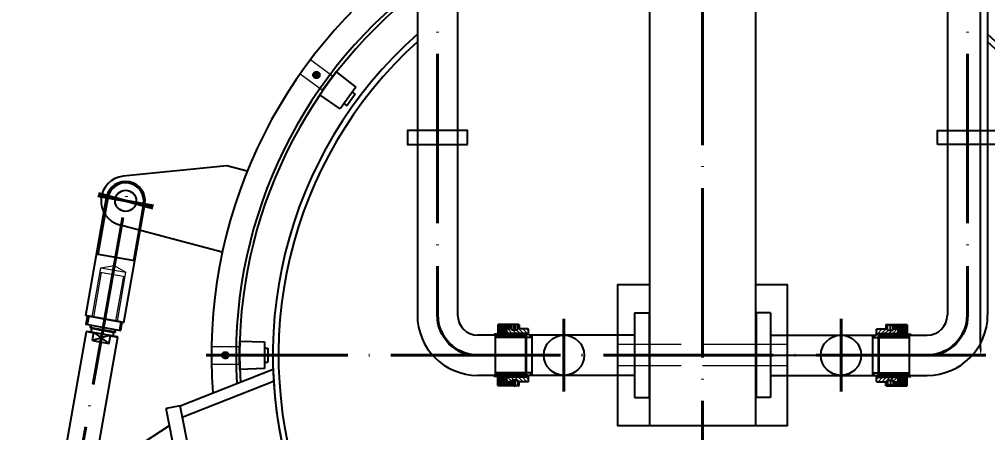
# Model space of a CAD drawing. Header units: inches. Extents: x 1901 to 2741, y 0 to 1188.
# Drawn here: x 2073.2 to 2210.2, y 94.1 to 152.7 of the extents above; entities that cross this region are included whole.
import ezdxf

# ---------------------------------------------------------------- set-up
doc = ezdxf.new("R2010")
doc.units = ezdxf.units.IN
doc.header["$MEASUREMENT"] = 0
doc.linetypes.add('ACAD_ISO02W100', pattern=[15, 12, -3])
doc.linetypes.add('ACAD_ISO04W100', pattern=[30, 24, -3, 0, -3])
for name, color, linetype, lineweight in [('中心线', 1, 'ACAD_ISO04W100', 40), ('剖面', 84, 'Continuous', 15), ('实体', 7, 'Continuous', 25), ('工艺管道 1', 1, 'Continuous', 60), ('虑线', 190, 'ACAD_ISO02W100', 15)]:
    doc.layers.add(name, color=color, linetype=linetype, lineweight=lineweight)
doc.styles.add('样式 1', font='SimSun.ttf', dxfattribs={"width": 0.65, "height": 4})
doc.dimstyles.new('图形尺寸$0', dxfattribs={"dimtxt": 15, "dimasz": 1, "dimexe": 0.25, "dimexo": 0.25, "dimgap": 0.2, "dimtad": 1, "dimdec": 0, "dimlfac": 10, "dimzin": 9, "dimdsep": 46, "dimtxsty": '样式 1', "dimcen": 2.5, "dimclrt": 7, "dimadec": 0, "dimazin": 0, "dimtfac": 0.4, "dimtdec": 0, "dimtofl": 0, "dimtmove": 0, "dimatfit": 3, "dimldrblk": 'DOTSMALL', "dimfxl": 1, "dimarcsym": 0})
pattern_1 = [(45, (2280.33234, 1398.28134), (0.26516504, -0.26516504), [])]
pattern_2 = [(135, (2059.34258, 1398.28134), (-0.088388348, -0.088388348), [])]
pattern_3 = [(135, (2059.3426, 1398.28134), (-0.26516504, -0.26516504), [])]
pattern_4 = [(225, (2059.34258, 1398.28134), (0.088388348, -0.088388348), [])]
pattern_5 = [(45, (2280.33234, 1398.28134), (0.088388348, -0.088388348), [])]
pattern_6 = [(315, (2280.33234, 1398.28134), (-0.088388348, -0.088388348), [])]

# ---------------------------------------------------------------- blocks, each defined once
blk = doc.blocks.new('*D134')
at = {"layer": 'Defpoints', "color": 0}
for p in [(2169.84, 205.12), (2209.2, 205.12), (2169.84, 105.1)]:
    blk.add_point(p, dxfattribs=at)
at = {"layer": '实体', "color": 0, "lineweight": -2}
for p, q in [((2170.09, 205.12), (2209.45, 205.12)), ((2209.2, 106.1), (2209.2, 204.12)), ((2170.09, 105.1), (2209.45, 105.1))]:
    blk.add_line(p, q, dxfattribs=at)
at = {"layer": '实体', "color": 0}
for points in [[(2209.03, 204.12), (2209.37, 204.12), (2209.2, 205.12)], [(2209.03, 106.1), (2209.37, 106.1), (2209.2, 105.1)]]:
    blk.add_solid(points, dxfattribs=at)
at = {"layer": '实体', "color": 7, "insert": (2207, 185.05), "char_height": 4, "attachment_point": 5, "rotation": 90, "style": '样式 1'}
blk.add_mtext('1000', dxfattribs=at)
blk = doc.blocks.new('_DotSmall')
at = {"color": 0, "linetype": 'ByBlock', "const_width": 0.5}
blk.add_lwpolyline([(-0.0625, 0, 1), (0.0625, 0, 1)], format="xyb", close=True, dxfattribs=at)

msp = doc.modelspace()

# ---------------------------------------------------------------- hatches: boundary and pattern name
at = {"layer": '剖面'}
h = msp.add_hatch(dxfattribs=at)
h.set_pattern_fill('ANSI31', color=256, style=0)
h.set_pattern_definition(pattern_4)
h.paths.add_polyline_path([(2140.54, 107.6), (2140.54, 107.95), (2140.34, 107.95), (2140.34, 108.1), (2141.34, 108.1), (2141.34, 108.8), (2141.39, 108.85), (2142.09, 108.85), (2142.14, 108.8), (2142.14, 108.1), (2142.74, 108.1), (2142.74, 107.85), (2142.93, 107.85, 0.139599), (2143.04, 107.82, 0.139599), (2143.14, 107.85), (2143.34, 107.85), (2143.34, 108.1), (2143.74, 108.1), (2143.74, 107.85), (2143.93, 107.85, 0.139599), (2144.04, 107.82, 0.139599), (2144.14, 107.85), (2144.34, 107.85), (2144.34, 108.1), (2144.79, 108.1), (2144.84, 108.05), (2144.84, 107.6)])
h = msp.add_hatch(dxfattribs=at)
h.set_pattern_fill('ANSI31', color=256, angle=-90, style=0)
h.set_pattern_definition(pattern_2)
h.paths.add_polyline_path([(2143.84, 109.45), (2143.89, 109.4), (2143.89, 108.95), (2143.84, 108.9), (2143.64, 108.9), (2143.64, 109.45)])
h.paths.add_polyline_path([(2142.84, 109.45), (2142.84, 108.9), (2141.39, 108.9), (2141.34, 108.85), (2141.34, 108.15), (2140.94, 108.15), (2140.89, 108.2), (2140.89, 109.4), (2140.94, 109.45)])
h = msp.add_hatch(dxfattribs=at)
h.set_pattern_fill('ANSI31', color=256, scale=3, angle=-90, style=0)
h.set_pattern_definition(pattern_3)
h.paths.add_polyline_path([(2144.12, 108.2, 0.113237), (2144.04, 108.22, 0.113237), (2143.95, 108.2), (2143.12, 108.2, 0.113237), (2143.04, 108.22, 0.113237), (2142.95, 108.2), (2142.14, 108.2), (2142.14, 108.8), (2142.19, 108.85), (2142.84, 108.85), (2142.84, 108.65), (2143.64, 108.65), (2143.64, 108.85), (2145.19, 108.85), (2145.24, 108.8), (2145.24, 107.95), (2145.74, 107.95), (2145.74, 107.6), (2144.94, 107.6), (2144.94, 108.15), (2144.89, 108.2)])
h = msp.add_hatch(dxfattribs=at)
h.set_pattern_fill('ANSI31', color=256, scale=3, angle=-90, style=0)
h.set_pattern_definition(pattern_1)
h.paths.add_polyline_path([(2195.55, 108.2, -0.113237), (2195.64, 108.22, -0.113237), (2195.72, 108.2), (2196.55, 108.2, -0.113237), (2196.64, 108.22, -0.113237), (2196.72, 108.2), (2197.54, 108.2), (2197.54, 108.8), (2197.49, 108.85), (2196.84, 108.85), (2196.84, 108.65), (2196.04, 108.65), (2196.04, 108.85), (2194.49, 108.85), (2194.44, 108.8), (2194.44, 107.95), (2193.94, 107.95), (2193.94, 107.6), (2194.74, 107.6), (2194.74, 108.15), (2194.79, 108.2)])
h = msp.add_hatch(dxfattribs=at)
h.set_pattern_fill('ANSI31', color=256, style=0)
h.set_pattern_definition(pattern_6)
h.paths.add_polyline_path([(2199.14, 107.6), (2199.14, 107.95), (2199.34, 107.95), (2199.34, 108.1), (2198.34, 108.1), (2198.34, 108.8), (2198.29, 108.85), (2197.59, 108.85), (2197.54, 108.8), (2197.54, 108.1), (2196.94, 108.1), (2196.94, 107.85), (2196.74, 107.85, -0.139599), (2196.64, 107.82, -0.139599), (2196.53, 107.85), (2196.34, 107.85), (2196.34, 108.1), (2195.94, 108.1), (2195.94, 107.85), (2195.74, 107.85, -0.139599), (2195.64, 107.82, -0.139599), (2195.53, 107.85), (2195.34, 107.85), (2195.34, 108.1), (2194.89, 108.1), (2194.84, 108.05), (2194.84, 107.6)])
h = msp.add_hatch(dxfattribs=at)
h.set_pattern_fill('ANSI31', color=256, angle=-90, style=0)
h.set_pattern_definition(pattern_5)
h.paths.add_polyline_path([(2195.84, 109.45), (2195.79, 109.4), (2195.79, 108.95), (2195.84, 108.9), (2196.04, 108.9), (2196.04, 109.45)])
h.paths.add_polyline_path([(2196.84, 109.45), (2196.84, 108.9), (2198.29, 108.9), (2198.34, 108.85), (2198.34, 108.15), (2198.74, 108.15), (2198.79, 108.2), (2198.79, 109.4), (2198.74, 109.45)])
h = msp.add_hatch(dxfattribs=at)
h.set_pattern_fill('ANSI31', color=256, style=0)
h.set_pattern_definition(pattern_4)
h.paths.add_polyline_path([(2142.14, 101.4), (2142.09, 101.35), (2141.39, 101.35), (2141.34, 101.4), (2141.34, 102.1), (2140.34, 102.1), (2140.34, 102.25), (2140.54, 102.25), (2140.54, 102.6), (2144.84, 102.6), (2144.84, 102.15), (2144.79, 102.1), (2144.34, 102.1), (2144.34, 102.35), (2144.14, 102.35, 0.139599), (2144.04, 102.38, 0.139599), (2143.93, 102.35), (2143.74, 102.35), (2143.74, 102.1), (2143.34, 102.1), (2143.34, 102.35), (2143.14, 102.35, 0.139599), (2143.04, 102.38, 0.139599), (2142.93, 102.35), (2142.74, 102.35), (2142.74, 102.1), (2142.14, 102.1)])
h = msp.add_hatch(dxfattribs=at)
h.set_pattern_fill('ANSI31', color=256, angle=-90, style=0)
h.set_pattern_definition(pattern_2)
h.paths.add_polyline_path([(2143.84, 101.3), (2143.89, 101.25), (2143.89, 100.8), (2143.84, 100.75), (2143.64, 100.75), (2143.64, 101.3)])
h.paths.add_polyline_path([(2142.84, 101.3), (2142.84, 100.75), (2140.94, 100.75), (2140.89, 100.8), (2140.89, 102), (2140.94, 102.05), (2141.34, 102.05), (2141.34, 101.35), (2141.39, 101.3)])
h = msp.add_hatch(dxfattribs=at)
h.set_pattern_fill('ANSI31', color=256, scale=3, angle=-90, style=0)
h.set_pattern_definition(pattern_3)
h.paths.add_polyline_path([(2144.89, 102), (2144.94, 102.05), (2144.94, 102.6), (2145.74, 102.6), (2145.74, 102.25), (2145.24, 102.25), (2145.24, 101.4), (2145.19, 101.35), (2143.64, 101.35), (2143.64, 101.55), (2142.84, 101.55), (2142.84, 101.35), (2142.19, 101.35), (2142.14, 101.4), (2142.14, 102), (2142.95, 102, 0.113237), (2143.04, 101.98, 0.113237), (2143.12, 102), (2143.95, 102, 0.113237), (2144.04, 101.98, 0.113237), (2144.12, 102)])
h = msp.add_hatch(dxfattribs=at)
h.set_pattern_fill('ANSI31', color=256, scale=3, angle=-90, style=0)
h.set_pattern_definition(pattern_1)
h.paths.add_polyline_path([(2194.79, 102), (2194.74, 102.05), (2194.74, 102.6), (2193.94, 102.6), (2193.94, 102.25), (2194.44, 102.25), (2194.44, 101.4), (2194.49, 101.35), (2196.04, 101.35), (2196.04, 101.55), (2196.84, 101.55), (2196.84, 101.35), (2197.49, 101.35), (2197.54, 101.4), (2197.54, 102), (2196.72, 102, -0.113237), (2196.64, 101.98, -0.113237), (2196.55, 102), (2195.72, 102, -0.113237), (2195.64, 101.98, -0.113237), (2195.55, 102)])
h = msp.add_hatch(dxfattribs=at)
h.set_pattern_fill('ANSI31', color=256, style=0)
h.set_pattern_definition(pattern_6)
h.paths.add_polyline_path([(2197.54, 101.4), (2197.59, 101.35), (2198.29, 101.35), (2198.34, 101.4), (2198.34, 102.1), (2199.34, 102.1), (2199.34, 102.25), (2199.14, 102.25), (2199.14, 102.6), (2194.84, 102.6), (2194.84, 102.15), (2194.89, 102.1), (2195.34, 102.1), (2195.34, 102.35), (2195.53, 102.35, -0.139599), (2195.64, 102.38, -0.139599), (2195.74, 102.35), (2195.94, 102.35), (2195.94, 102.1), (2196.34, 102.1), (2196.34, 102.35), (2196.53, 102.35, -0.139599), (2196.64, 102.38, -0.139599), (2196.74, 102.35), (2196.94, 102.35), (2196.94, 102.1), (2197.54, 102.1)])
h = msp.add_hatch(color=256, dxfattribs=at)
h.set_gradient(color1=(0, 0, 255), color2=(0, 0, 235), one_color=1, tint=0.46)
h.paths.add_polyline_path([(2196.72, 102, 0.59122), (2196.74, 102.35), (2196.53, 102.35, 0.59122), (2196.55, 102)])
h.paths.add_polyline_path([(2195.72, 102, 0.59122), (2195.74, 102.35), (2195.53, 102.35, 0.59122), (2195.55, 102)])
h = msp.add_hatch(dxfattribs=at)
h.set_pattern_fill('ANSI31', color=256, angle=-90, style=0)
h.set_pattern_definition(pattern_5)
h.paths.add_polyline_path([(2195.84, 101.3), (2195.79, 101.25), (2195.79, 100.8), (2195.84, 100.75), (2196.04, 100.75), (2196.04, 101.3)])
h.paths.add_polyline_path([(2196.84, 101.3), (2196.84, 100.75), (2198.74, 100.75), (2198.79, 100.8), (2198.79, 102), (2198.74, 102.05), (2198.34, 102.05), (2198.34, 101.35), (2198.29, 101.3)])
at = {"layer": '实体'}
h = msp.add_hatch(color=256, dxfattribs=at)
h.set_gradient(color1=(0, 0, 255), color2=(26, 26, 255), one_color=1, tint=0.55)
h.paths.add_polyline_path([(2195.72, 108.2), (2195.55, 108.2, 0.59122), (2195.53, 107.85), (2195.74, 107.85, 0.59122)])
h.paths.add_polyline_path([(2196.53, 107.85), (2196.74, 107.85, 0.59122), (2196.72, 108.2), (2196.55, 108.2, 0.59122)])
at = {"layer": '虑线'}
h = msp.add_hatch(color=256, dxfattribs=at)
h.set_gradient(color1=(0, 0, 255), color2=(26, 26, 255), one_color=1, tint=0.55)
h.paths.add_polyline_path([(2143.95, 108.2), (2144.12, 108.2, -0.59122), (2144.14, 107.85), (2143.93, 107.85, -0.59122)])
h.paths.add_polyline_path([(2143.14, 107.85), (2142.93, 107.85, -0.59122), (2142.95, 108.2), (2143.12, 108.2, -0.59122)])
h = msp.add_hatch(color=256, dxfattribs=at)
h.set_gradient(color1=(0, 0, 255), color2=(26, 26, 255), one_color=1, tint=0.55)
h.paths.add_polyline_path([(2143.93, 102.35), (2144.14, 102.35, -0.59122), (2144.12, 102), (2143.95, 102, -0.59122)])
h.paths.add_polyline_path([(2142.95, 102, -0.59122), (2142.93, 102.35), (2143.14, 102.35, -0.59122), (2143.12, 102)])

# ---------------------------------------------------------------- linework, layer by layer
at = {"layer": '中心线'}
for p, q in [((2169.84, 219.06), (2169.84, 34.92)), ((2132.34, 177.9), (2132.34, 110.8)), ((2207.34, 177.9), (2207.34, 110.8)), ((2073.17, 41.67), (2088.69, 129.68)), ((2084.28, 127.67), (2092.16, 126.28)), ((2084.35, 128.01), (2092.08, 125.94)), ((2150.24, 110.25), (2150.24, 99.95)), ((2189.44, 110.25), (2189.44, 99.95)), ((2143.24, 108.65), (2143.24, 109.45)), ((2240.04, 105.1), (2099.63, 105.1)), ((2143.24, 101.55), (2143.24, 100.75))]:
    msp.add_line(p, q, dxfattribs=at)
for centre, start, end in [((2138.04, 110.8), 180, 270), ((2201.64, 110.8), 270, 0)]:
    msp.add_arc(centre, 5.7, start, end, dxfattribs=at)
at = {"layer": '实体'}
for p, q in [((2162.34, 188.6), (2162.34, 95.1)), ((2177.34, 188.6), (2177.34, 95.1)), ((2135.19, 165.35), (2135.19, 110.8)), ((2204.49, 165.35), (2204.49, 110.8)), ((2129.49, 161.69), (2129.49, 110.8)), ((2210.19, 161.69), (2210.19, 110.8)), ((2115.43, 145.25), (2114.84, 144.44)), ((2115.59, 145.13), (2115, 144.33)), ((2118.02, 145.22), (2115.67, 141.98)), ((2117.54, 144.64), (2116.07, 142.62)), ((2117.55, 144.57), (2116.14, 142.63)), ((2117.54, 144.64), (2117.55, 144.57)), ((2118.02, 145.22), (2120.79, 143.07)), ((2116.07, 142.62), (2116.14, 142.63)), ((2120.79, 143.07), (2118.57, 140.01)), ((2118.57, 140.01), (2115.67, 141.98)), ((2120.67, 142.06), (2119.5, 140.44)), ((2120.27, 142.35), (2120.67, 142.06)), ((2119.09, 140.74), (2119.5, 140.44)), ((2102.51, 131.94), (2087.86, 130.45)), ((2105.41, 131.17), (2102.51, 131.94)), ((2082.56, 110.71), (2085.51, 127.45)), ((2085.71, 127.41), (2084.29, 119.37)), ((2087.97, 109.75), (2090.92, 126.49)), ((2090.73, 126.53), (2089.31, 118.49)), ((2101.88, 119.69), (2087.31, 123.59)), ((2089.51, 118.45), (2084.09, 119.41)), ((2160.24, 111.1), (2162.24, 111.1)), ((2160.24, 111.1), (2160.24, 99.1)), ((2177.44, 111.1), (2177.44, 99.1)), ((2179.44, 111.1), (2177.44, 111.1)), ((2179.44, 111.1), (2179.44, 99.1)), ((2082.56, 110.71), (2087.97, 109.75)), ((2082.99, 110.63), (2082.78, 109.45)), ((2087.54, 109.83), (2087.33, 108.65)), ((2079.56, 90.81), (2082.66, 108.44)), ((2082.66, 108.44), (2082.78, 108.52)), ((2082.66, 108.44), (2083.7, 108.26)), ((2082.78, 108.52), (2087.01, 107.77)), ((2083.23, 109.05), (2083.28, 109.36)), ((2083.31, 108.93), (2083.23, 109.05)), ((2083.23, 109.05), (2086.77, 108.42)), ((2083.31, 108.93), (2086.66, 108.34)), ((2083.32, 108.42), (2083.41, 108.92)), ((2083.51, 107.17), (2083.72, 108.35)), ((2085.87, 106.76), (2083.72, 108.35)), ((2086.47, 107.87), (2086.56, 108.36)), ((2086.77, 108.42), (2086.66, 108.34)), ((2086.77, 108.42), (2086.83, 108.74)), ((2140.89, 109.4), (2140.94, 109.45)), ((2140.89, 109.4), (2140.89, 108.1)), ((2143.84, 109.45), (2140.94, 109.45)), ((2141.34, 108.85), (2141.39, 108.9)), ((2141.34, 108.8), (2141.39, 108.85)), ((2141.34, 108.1), (2141.34, 108.85)), ((2142.84, 108.9), (2141.39, 108.9)), ((2141.39, 108.85), (2142.09, 108.85)), ((2142.09, 108.85), (2142.14, 108.8)), ((2142.14, 108.8), (2142.19, 108.85)), ((2142.14, 108.1), (2142.14, 108.8)), ((2142.14, 108.1), (2142.14, 108.8)), ((2142.84, 108.85), (2142.19, 108.85)), ((2142.84, 108.65), (2142.84, 109.45)), ((2142.84, 108.65), (2142.84, 108.85)), ((2143.64, 108.65), (2142.84, 108.65)), ((2143.64, 108.65), (2143.64, 109.45)), ((2143.84, 108.9), (2143.64, 108.9)), ((2143.64, 108.65), (2143.64, 108.85)), ((2145.19, 108.85), (2143.64, 108.85)), ((2143.84, 109.45), (2143.89, 109.4)), ((2143.89, 108.95), (2143.84, 108.9)), ((2143.84, 108.9), (2143.84, 108.85)), ((2143.89, 109.4), (2143.89, 108.85)), ((2145.24, 108.8), (2145.19, 108.85)), ((2145.24, 107.95), (2145.24, 108.8)), ((2194.44, 108.8), (2194.49, 108.85)), ((2194.44, 108), (2194.44, 108.8)), ((2194.49, 108.85), (2196.04, 108.85)), ((2195.84, 109.45), (2195.79, 109.4)), ((2195.79, 109.4), (2195.79, 108.85)), ((2195.79, 108.95), (2195.84, 108.9)), ((2195.84, 109.45), (2198.74, 109.45)), ((2195.84, 108.9), (2196.04, 108.9)), ((2195.84, 108.9), (2195.84, 108.85)), ((2196.04, 108.65), (2196.04, 109.45)), ((2196.04, 108.65), (2196.04, 108.85)), ((2196.04, 108.65), (2196.84, 108.65)), ((2196.44, 108.65), (2196.44, 109.45)), ((2196.84, 108.65), (2196.84, 109.45)), ((2196.84, 108.9), (2198.29, 108.9)), ((2196.84, 108.65), (2196.84, 108.85)), ((2196.84, 108.85), (2197.49, 108.85)), ((2197.54, 108.8), (2197.49, 108.85)), ((2197.59, 108.85), (2197.54, 108.8)), ((2197.54, 108.1), (2197.54, 108.8)), ((2197.54, 108.1), (2197.54, 108.8)), ((2198.29, 108.85), (2197.59, 108.85)), ((2198.34, 108.85), (2198.29, 108.9)), ((2198.34, 108.8), (2198.29, 108.85)), ((2198.34, 108.1), (2198.34, 108.85)), ((2198.79, 109.4), (2198.74, 109.45)), ((2198.79, 109.4), (2198.79, 108.1)), ((2086.08, 107.94), (2083.51, 107.17)), ((2083.51, 107.17), (2085.87, 106.76)), ((2084, 90.1), (2087.1, 107.66)), ((2085.87, 106.76), (2086.08, 107.94)), ((2086.06, 107.84), (2087.1, 107.66)), ((2087.1, 107.66), (2087.01, 107.77)), ((2104.34, 107.1), (2104.34, 103.1)), ((2104.34, 107.1), (2107.84, 106.99)), ((2107.84, 106.99), (2107.84, 103.21)), ((2140.54, 107.95), (2138.04, 107.95)), ((2140.34, 108.1), (2140.34, 107.95)), ((2141.34, 108.1), (2140.34, 108.1)), ((2140.54, 102.25), (2140.54, 107.95)), ((2144.84, 107.6), (2140.54, 107.6)), ((2140.89, 108.2), (2140.94, 108.15)), ((2141.34, 108.15), (2140.94, 108.15)), ((2140.94, 108.15), (2140.94, 108.1)), ((2144.89, 108.2), (2142.14, 108.2)), ((2142.74, 108.1), (2142.14, 108.1)), ((2142.74, 107.85), (2142.74, 108.1)), ((2143.34, 107.85), (2142.74, 107.85)), ((2143.34, 107.85), (2143.34, 108.1)), ((2143.74, 108.1), (2143.34, 108.1)), ((2143.74, 107.85), (2143.74, 108.1)), ((2144.34, 107.85), (2143.74, 107.85)), ((2144.34, 107.85), (2144.34, 108.1)), ((2144.79, 108.1), (2144.34, 108.1)), ((2144.84, 108.05), (2144.79, 108.1)), ((2144.84, 102.15), (2144.84, 108.05)), ((2144.94, 108.15), (2144.89, 108.2)), ((2144.94, 102.05), (2144.94, 108.15)), ((2145.74, 107.6), (2144.94, 107.6)), ((2160.24, 107.95), (2145.29, 107.95)), ((2145.74, 102.25), (2145.74, 107.95)), ((2179.44, 107.95), (2194.39, 107.95)), ((2193.94, 102.25), (2193.94, 107.95)), ((2193.94, 107.6), (2194.74, 107.6)), ((2194.44, 108), (2194.39, 107.95)), ((2194.74, 108.15), (2194.79, 108.2)), ((2194.74, 102.05), (2194.74, 108.15)), ((2194.79, 108.2), (2197.54, 108.2)), ((2194.84, 108.05), (2194.89, 108.1)), ((2194.84, 102.15), (2194.84, 108.05)), ((2194.84, 107.6), (2199.14, 107.6)), ((2194.89, 108.1), (2195.34, 108.1)), ((2195.34, 107.85), (2195.34, 108.1)), ((2195.34, 107.85), (2195.94, 107.85)), ((2195.94, 108.1), (2196.34, 108.1)), ((2195.94, 107.85), (2195.94, 108.1)), ((2196.34, 107.85), (2196.34, 108.1)), ((2196.34, 107.85), (2196.94, 107.85)), ((2196.94, 108.1), (2197.54, 108.1)), ((2196.94, 107.85), (2196.94, 108.1)), ((2198.34, 108.15), (2198.74, 108.15)), ((2198.34, 108.1), (2199.34, 108.1)), ((2198.79, 108.2), (2198.74, 108.15)), ((2198.74, 108.15), (2198.74, 108.1)), ((2199.14, 102.25), (2199.14, 107.95)), ((2199.14, 107.95), (2201.64, 107.95)), ((2199.34, 108.1), (2199.34, 107.95)), ((2102.22, 105.6), (2102.22, 104.6)), ((2102.42, 105.6), (2102.42, 104.6)), ((2104.29, 106.35), (2104.29, 103.85)), ((2104.29, 106.35), (2104.34, 106.3)), ((2104.34, 106.3), (2104.34, 103.9)), ((2107.84, 106.1), (2108.34, 106.1)), ((2108.34, 106.1), (2108.34, 104.1)), ((2109.04, 105.1), (2109.84, 105.1)), ((2095.91, 97.93), (2109.07, 103.12)), ((2104.29, 103.85), (2104.34, 103.9)), ((2107.84, 103.21), (2104.34, 103.1)), ((2107.84, 104.1), (2108.34, 104.1)), ((2096.22, 96.34), (2109.15, 101.43)), ((2140.54, 102.25), (2138.04, 102.25)), ((2140.34, 102.1), (2140.34, 102.25)), ((2141.34, 102.1), (2140.34, 102.1)), ((2144.84, 102.6), (2140.54, 102.6)), ((2140.89, 100.8), (2140.89, 102.1)), ((2140.89, 102), (2140.94, 102.05)), ((2140.94, 102.05), (2140.94, 102.1)), ((2141.34, 102.05), (2140.94, 102.05)), ((2141.34, 101.35), (2141.34, 102.1)), ((2141.34, 101.4), (2141.39, 101.35)), ((2142.14, 101.4), (2142.09, 101.35)), ((2142.14, 101.4), (2142.14, 102.1)), ((2142.74, 102.1), (2142.14, 102.1)), ((2144.89, 102), (2142.14, 102)), ((2142.14, 101.4), (2142.19, 101.35)), ((2143.34, 102.35), (2142.74, 102.35)), ((2142.74, 102.1), (2142.74, 102.35)), ((2142.84, 101.55), (2142.84, 100.75)), ((2142.84, 101.35), (2142.84, 101.55)), ((2143.64, 101.55), (2142.84, 101.55)), ((2143.34, 102.1), (2143.34, 102.35)), ((2143.74, 102.1), (2143.34, 102.1)), ((2143.64, 101.55), (2143.64, 100.75)), ((2143.64, 101.35), (2143.64, 101.55)), ((2144.34, 102.35), (2143.74, 102.35)), ((2143.74, 102.1), (2143.74, 102.35)), ((2144.34, 102.1), (2144.34, 102.35)), ((2144.79, 102.1), (2144.34, 102.1)), ((2144.79, 102.1), (2144.84, 102.15)), ((2144.89, 102), (2144.94, 102.05)), ((2145.74, 102.6), (2144.94, 102.6)), ((2145.24, 101.4), (2145.19, 101.35)), ((2160.24, 102.25), (2145.24, 102.25)), ((2145.24, 101.4), (2145.24, 102.25)), ((2179.44, 102.25), (2194.39, 102.25)), ((2193.94, 102.6), (2194.74, 102.6)), ((2194.44, 102.2), (2194.39, 102.25)), ((2194.44, 101.4), (2194.44, 102.2)), ((2194.44, 101.4), (2194.49, 101.35)), ((2194.79, 102), (2194.74, 102.05)), ((2194.79, 102), (2197.54, 102)), ((2194.84, 102.6), (2199.14, 102.6)), ((2194.89, 102.1), (2194.84, 102.15)), ((2194.89, 102.1), (2195.34, 102.1)), ((2195.34, 102.1), (2195.34, 102.35)), ((2195.34, 102.35), (2195.94, 102.35)), ((2195.94, 102.1), (2195.94, 102.35)), ((2195.94, 102.1), (2196.34, 102.1)), ((2196.04, 101.55), (2196.84, 101.55)), ((2196.04, 101.35), (2196.04, 101.55)), ((2196.04, 101.55), (2196.04, 100.75)), ((2196.34, 102.1), (2196.34, 102.35)), ((2196.34, 102.35), (2196.94, 102.35)), ((2196.44, 101.55), (2196.44, 100.75)), ((2196.84, 101.35), (2196.84, 101.55)), ((2196.84, 101.55), (2196.84, 100.75)), ((2196.94, 102.1), (2196.94, 102.35)), ((2196.94, 102.1), (2197.54, 102.1)), ((2197.54, 101.4), (2197.49, 101.35)), ((2197.54, 101.4), (2197.54, 102.1)), ((2197.54, 101.4), (2197.59, 101.35)), ((2198.34, 101.4), (2198.29, 101.35)), ((2198.34, 102.1), (2199.34, 102.1)), ((2198.34, 101.35), (2198.34, 102.1)), ((2198.34, 102.05), (2198.74, 102.05)), ((2198.74, 102.05), (2198.74, 102.1)), ((2198.79, 102), (2198.74, 102.05)), ((2198.79, 100.8), (2198.79, 102.1)), ((2199.14, 102.25), (2201.64, 102.25)), ((2199.34, 102.1), (2199.34, 102.25)), ((2140.89, 100.8), (2140.94, 100.75)), ((2143.84, 100.75), (2140.94, 100.75)), ((2141.34, 101.35), (2141.39, 101.3)), ((2141.39, 101.35), (2142.09, 101.35)), ((2142.84, 101.3), (2141.39, 101.3)), ((2142.84, 101.35), (2142.19, 101.35)), ((2145.19, 101.35), (2143.64, 101.35)), ((2143.84, 101.3), (2143.64, 101.3)), ((2143.84, 101.3), (2143.84, 101.35)), ((2143.89, 101.25), (2143.84, 101.3)), ((2143.84, 100.75), (2143.89, 100.8)), ((2143.89, 100.8), (2143.89, 101.35)), ((2194.49, 101.35), (2196.04, 101.35)), ((2195.79, 100.8), (2195.79, 101.35)), ((2195.79, 101.25), (2195.84, 101.3)), ((2195.84, 100.75), (2195.79, 100.8)), ((2195.84, 101.3), (2195.84, 101.35)), ((2195.84, 101.3), (2196.04, 101.3)), ((2195.84, 100.75), (2198.74, 100.75)), ((2196.84, 101.35), (2197.49, 101.35)), ((2196.84, 101.3), (2198.29, 101.3)), ((2198.29, 101.35), (2197.59, 101.35)), ((2198.34, 101.35), (2198.29, 101.3)), ((2198.79, 100.8), (2198.74, 100.75)), ((2160.24, 99.1), (2162.24, 99.1)), ((2179.44, 99.1), (2177.44, 99.1)), ((2095.91, 97.93), (2093.94, 97.54)), ((2096.89, 82.83), (2093.94, 97.54)), ((2098.85, 83.23), (2095.91, 97.93)), ((2089.65, 92.03), (2094.43, 95.14))]:
    msp.add_line(p, q, dxfattribs=at)
for points in [[(2136.59, 134.95), (2136.59, 136.95), (2128.09, 136.95), (2128.09, 134.95)], [(2203.09, 134.95), (2203.09, 136.95), (2211.59, 136.95), (2211.59, 134.95)], [(2087.52, 108.61), (2087.73, 109.8), (2082.8, 110.66), (2082.59, 109.48)], [(2143.34, 109.25), (2143.34, 109.45), (2143.14, 109.45), (2143.14, 109.25)], [(2196.34, 109.25), (2196.34, 109.45), (2196.54, 109.45), (2196.54, 109.25)], [(2143.34, 100.75), (2143.34, 100.95), (2143.14, 100.95), (2143.14, 100.75)], [(2196.34, 100.75), (2196.34, 100.95), (2196.54, 100.95), (2196.54, 100.75)]]:
    msp.add_lwpolyline(points, close=True, dxfattribs=at)
msp.add_lwpolyline([(2177.34, 115.1), (2181.84, 115.1), (2181.84, 95.1), (2157.84, 95.1), (2157.84, 115.1), (2162.34, 115.1)], dxfattribs=at)
for centre, radius in [((2115.21, 144.79), 0.4), ((2088.22, 126.97), 1.5), ((2143.04, 108.02), 0.2), ((2144.04, 108.02), 0.2), ((2150.24, 105.1), 2.85), ((2189.44, 105.1), 2.85), ((2195.64, 108.02), 0.2), ((2196.64, 108.02), 0.2), ((2102.32, 105.1), 0.4), ((2143.04, 102.18), 0.2), ((2144.04, 102.18), 0.2), ((2195.64, 102.18), 0.2), ((2196.64, 102.18), 0.2)]:
    msp.add_circle(centre, radius, dxfattribs=at)
for centre, radius, start, end in [((2169.84, 105.1), 69.5, 125.491, 184.4074), ((2169.84, 105.1), 66, 127.6882, 183.4701), ((2169.84, 105.1), 65.5, 128.0268, 183.3276), ((2169.84, 105.1), 60.8, 131.5789, 48.4211), ((2169.84, 105.1), 60, 132.2603, 47.7397), ((2088.22, 126.97), 3.5, 95.7979, 255), ((2088.22, 126.97), 2.75, 350, 170), ((2088.22, 126.97), 2.55, 350, 170), ((2169.84, 105.1), 69.5, 198.2592, 4.4074), ((2138.04, 110.8), 8.55, 180, 270), ((2138.04, 110.8), 2.85, 180, 270), ((2201.64, 110.8), 8.55, 270, 0), ((2201.64, 110.8), 2.85, 270, 0), ((2169.84, 105.1), 66, 199.1965, 3.4701), ((2169.84, 105.1), 65.5, 199.339, 3.3276), ((2169.84, 105.1), 60.8, 180, 202.5941)]:
    msp.add_arc(centre, radius, start, end, dxfattribs=at)
at = {"layer": '工艺管道 1'}
for p, q in [((2115.51, 145.19), (2114.92, 144.38)), ((2102.32, 105.6), (2102.32, 104.6))]:
    msp.add_line(p, q, dxfattribs=at)
at = {"layer": '虑线'}
for p, q in [((2114.35, 146.96), (2117.54, 144.64)), ((2112.89, 144.93), (2116.07, 142.62)), ((2084.71, 117.47), (2086.61, 117.83)), ((2086.61, 117.83), (2088.26, 116.85)), ((2083.49, 110.54), (2084.71, 117.47)), ((2083.69, 110.51), (2084.81, 116.84)), ((2084.61, 116.88), (2084.71, 117.47)), ((2084.61, 116.88), (2088.15, 116.25)), ((2084.71, 117.47), (2088.26, 116.85)), ((2087.04, 109.92), (2088.26, 116.85)), ((2088.15, 116.25), (2088.26, 116.85)), ((2086.84, 109.95), (2087.96, 116.29)), ((2162.24, 111.1), (2162.24, 99.1)), ((2083.36, 108.92), (2083.43, 109.33)), ((2086.61, 108.35), (2086.68, 108.76)), ((2100.35, 106.35), (2104.29, 106.35)), ((2181.84, 106.6), (2157.84, 106.6)), ((2100.35, 103.85), (2104.29, 103.85)), ((2181.84, 103.6), (2157.84, 103.6))]:
    msp.add_line(p, q, dxfattribs=at)
for centre in [(2115.21, 144.79), (2102.32, 105.1)]:
    msp.add_circle(centre, 0.5, dxfattribs=at)

# ---------------------------------------------------------------- dimensions: what is measured, and where the dimension line sits
at = {"layer": '实体'}
dim = msp.add_linear_dim(base=(2209.2, 205.12), p1=(2169.84, 105.1), p2=(2169.84, 205.12), angle=90, dimstyle='图形尺寸$0', dxfattribs=at)
dim.commit()
dim.dimension.update_dxf_attribs({"geometry": '*D134', "text_midpoint": (2209.2, 185.05), "dimtype": 160})

doc.saveas('drawing.dxf')
